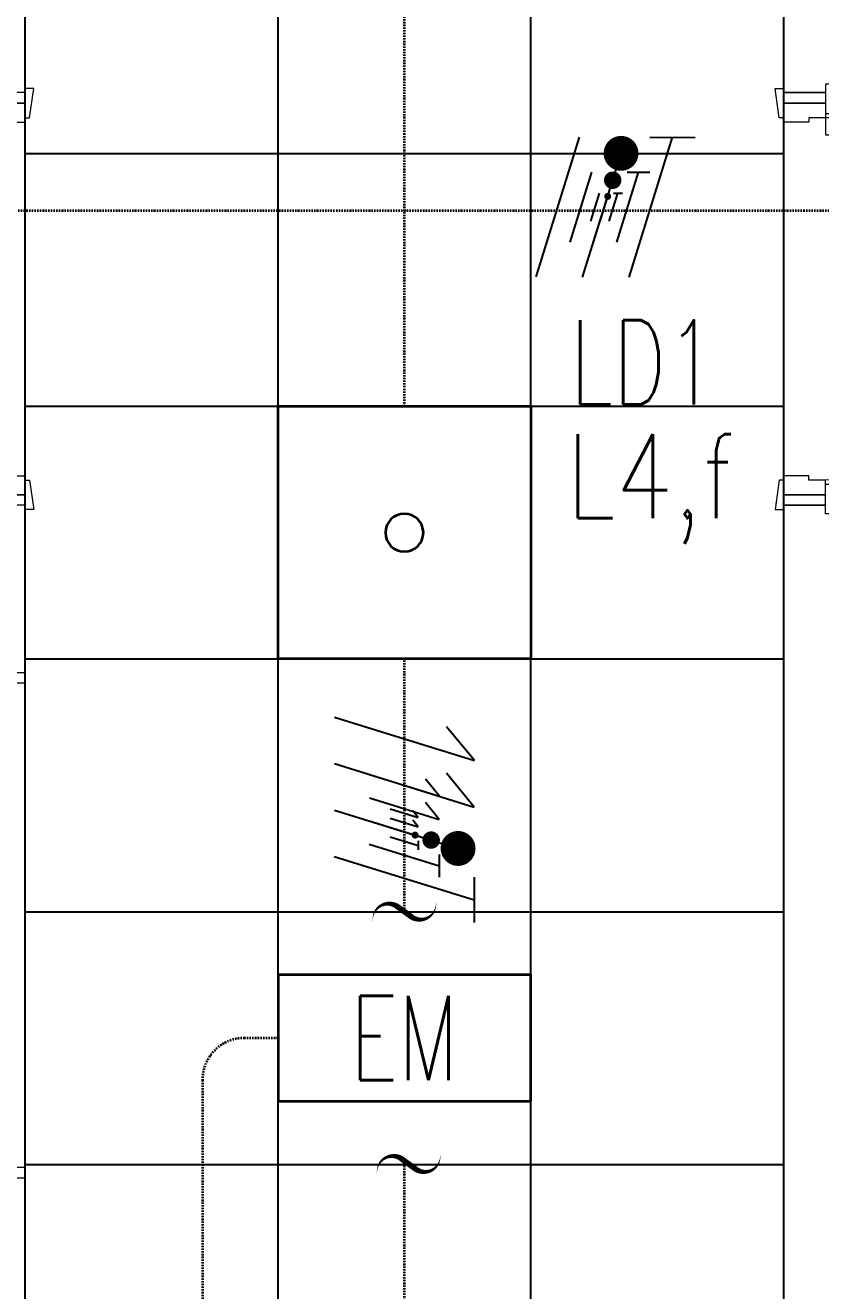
# Model space of a CAD drawing. Extents: x -12260 to 57327, y -29287 to 19916.
# Drawn here: x 43576 to 45464, y 2490 to 5495 of the extents above; entities that cross this region are included whole.
import ezdxf
from ezdxf.enums import TextEntityAlignment as Align

# ---------------------------------------------------------------- set-up
doc = ezdxf.new("R2010")
doc.units = 0
doc.header["$LTSCALE"] = 0.25
doc.linetypes.add('DASHDOT', pattern=[25.4, 12.7, -6.35, 0, -6.35])
for name, color, linetype, lineweight in [('01-First Floor$0$Aluminum', 251, 'Continuous', 5), ('01-First Floor$0$Walls', 251, 'Continuous', 5), ('01-First Floor$0$Wooden Joinery', 251, 'Continuous', 5), ('E-LITE-CIRC', 6, 'Continuous', 25), ('E-LITE-CIRC-NUMB', 6, 'Continuous', 25), ('E-LITE-CLNG', 150, 'Continuous', 35), ('E-LITE-CLNG @ 100', 150, 'Continuous', 35), ('E-LITE-CLNG-CNDT', 6, 'DASHDOT', 35), ('E-LITE-CTRL', 6, 'Continuous', 25), ('E-LITE-IDEN', 6, 'Continuous', 25), ('E-POWR-WIRE', 6, 'Continuous', 25), ('E-POWR-WIRE @ 100', 6, 'Continuous', 25), ('E-POWR-WIRE @ 20', 6, 'Continuous', 25), ('E-POWR-WIRE @ 50', 6, 'Continuous', 25)]:
    doc.layers.add(name, color=color, linetype=linetype, lineweight=lineweight)
doc.layers.add('01-First Floor$0$FALSE CEILING', color=251, linetype='Continuous')
doc.layers.add('E-LIGHTING CONDUIT', color=6, linetype='Continuous')
doc.styles.add('DC_SIMPLEX', font='SIMPLEX.shx', dxfattribs={"width": 0.7})

# ---------------------------------------------------------------- blocks, each defined once
blk = doc.blocks.new('01-First Floor$0$A$C72370EFE')
at = {"layer": '01-First Floor$0$Wooden Joinery'}
for p, q in [((-0.01, -0.03), (-0.01, -0.07)), ((0, -0.03), (-0.01, -0.03)), ((0.04, -0.03), (0.05, -0.03)), ((0.05, -0.03), (0.05, -0.07)), ((-0.01, -0.04), (-0.02, -0.04)), ((-0.01, -0.06), (-0.02, -0.06)), ((0.05, -0.04), (0.06, -0.04)), ((0.05, -0.06), (0.06, -0.06)), ((-0.05, -0.07), (-0.05, -0.16)), ((-0.03, -0.07), (-0.03, -0.16)), ((0, -0.07), (-0.01, -0.07)), ((0.04, -0.07), (0.05, -0.07)), ((0.07, -0.07), (0.07, -0.16)), ((0.09, -0.07), (0.09, -0.16)), ((-0.01, -0.17), (-0.02, -0.17)), ((-0.01, -0.17), (-0.01, -0.19)), ((0.05, -0.17), (0.06, -0.17)), ((0.05, -0.17), (0.05, -0.19)), ((-0.01, -0.19), (-0.02, -0.19)), ((0.05, -0.19), (0.06, -0.19))]:
    blk.add_line(p, q, dxfattribs=at)
for centre, radius, start, end in [((-0.02, -0.07), 0.03, 90, 180), ((-0.02, -0.07), 0.01, 90, 180), ((0.06, -0.07), 0.03, 0, 90), ((0.06, -0.07), 0.01, 0, 90), ((-0.02, -0.16), 0.03, 180, 270), ((-0.02, -0.16), 0.01, 180, 270), ((0.06, -0.16), 0.01, 270, 0), ((0.06, -0.16), 0.03, 270, 0)]:
    blk.add_arc(centre, radius, start, end, dxfattribs=at)
blk = doc.blocks.new('01-First Floor$0$A$C5DAD61B4')
at = {"layer": '01-First Floor$0$Wooden Joinery'}
for points in [[(80, 959.1), (80, 969.1), (10, 979.1), (10, 959.1)], [(940, 959.1), (940, 969.1), (1010, 979.1), (1010, 959.1)], [(70, 859.1), (70, 849.1), (0, 839.1), (0, 859.1)], [(120, 859.1), (120, 0), (80, 0), (80, 859.1)], [(950, 859.1), (950, 849.1), (1020, 839.1), (1020, 859.1)]]:
    blk.add_lwpolyline(points, close=True, dxfattribs=at)
for points in [[(45, 859.1), (45, 959.1), (20, 959.1), (20, 859.1), (45, 859.1)], [(45, 859.1), (80, 859.1), (80, 899.1), (90, 899.1), (90, 959.1), (45, 959.1), (45, 859.1)], [(975, 859.1), (940, 859.1), (940, 899.1), (930, 899.1), (930, 959.1), (975, 959.1), (975, 859.1)], [(975, 859.1), (975, 959.1), (1000, 959.1), (1000, 859.1), (975, 859.1)]]:
    blk.add_lwpolyline(points, dxfattribs=at)
blk.add_arc((80, 859.1), 860, 272.666, 0, dxfattribs=at)
at = {"layer": '01-First Floor$0$Wooden Joinery', "xscale": 999.9999999998854, "yscale": 999.9999999998854, "zscale": 999.9999999998854, "rotation": 180}
blk.add_blockref('01-First Floor$0$A$C72370EFE', (120, 0), dxfattribs=at)
blk = doc.blocks.new('01-First Floor$0$A$C37be4daf')
at = {"layer": '01-First Floor$0$Aluminum'}
for p, q in [((1416, 598.2), (216, 598.2)), ((241, 498.2), (241, 598.2)), ((291, 548.2), (291, 598.2)), ((291, 573.2), (1341, 573.2)), ((1341, 548.2), (1341, 598.2)), ((1391, 498.2), (1391, 598.2)), ((1391, 548.2), (241, 548.2)), ((1416, 498.2), (216, 498.2))]:
    blk.add_line(p, q, dxfattribs=at)
at = {"layer": '01-First Floor$0$Walls'}
for p, q in [((216, 498.2), (216, 598.2)), ((1416, 498.2), (1416, 598.2))]:
    blk.add_line(p, q, dxfattribs=at)
blk = doc.blocks.new('01-First Floor')
at = {"layer": '01-First Floor$0$FALSE CEILING', "linetype": 'Continuous'}
for p, q in [((44176, -210), (44176, 8610)), ((44776, -210), (44776, 8610)), ((43576, 5190), (45376, 5190)), ((43576, 4590), (45376, 4590)), ((43576, 3990), (45376, 3990)), ((43576, 3390), (45376, 3390)), ((43576, 2790), (45376, 2790))]:
    blk.add_line(p, q, dxfattribs=at)
at = {"layer": '01-First Floor$0$FALSE CEILING'}
blk.add_lwpolyline([(45376, -210), (43576, -210), (43576, 8610), (45376, 8610)], close=True, dxfattribs=at)
at = {"layer": '01-First Floor$0$Walls'}
for p, q in [((43576, 5335), (43576, 5635)), ((45376, 5335), (45376, 5635)), ((45476, 5335), (45376, 5335)), ((45376, 2440), (45376, 4355)), ((45476, 4355), (45376, 4355))]:
    blk.add_line(p, q, dxfattribs=at)
at = {"rotation": 90}
blk.add_blockref('01-First Floor$0$A$C37be4daf', (44074.2, 2541.5), dxfattribs=at)
at = {"layer": '01-First Floor$0$Wooden Joinery', "rotation": 270}
blk.add_blockref('01-First Floor$0$A$C5DAD61B4', (42616.9, 5355), dxfattribs=at)
at = {"layer": '01-First Floor$0$Wooden Joinery', "xscale": -1, "rotation": 90}
blk.add_blockref('01-First Floor$0$A$C5DAD61B4', (46335.1, 5355), dxfattribs=at)
blk = doc.blocks.new('CD-CUT')
at = {"linetype": 'Continuous'}
blk.add_lwpolyline([(-30.4, 100, 0, 1.75, 0), (-13.9, 97.3, 1.75, 17.5, -0.545095), (15.4, 21.1, 17.5, 17.5, 0), (-15.4, -21.1, 17.5, 1.75, 0.545095), (13.9, -97.3, 1.75, 0, 0), (30.4, -100, 0, 0, 0)], format="xyseb", dxfattribs=at)
blk = doc.blocks.new('DC_LT-CL-Emergency')
blk.add_lwpolyline([(3, -1.5), (3, 1.5), (-3, 1.5), (-3, -1.5)], close=True)
at = {"style": 'DC_SIMPLEX', "width": 0.7}
blk.add_text('EM', height=2, rotation=360, dxfattribs=at).set_placement((0, 0), align=Align.MIDDLE_CENTER)
at = {"layer": 'E-LITE-CTRL', "style": 'DC_SIMPLEX', "width": 0.7, "flags": 8}
blk.add_attdef('CONTROL', (4.739, -1.5), '', height=2, rotation=360, dxfattribs=at)
blk = doc.blocks.new('*U25')
blk.add_lwpolyline([(-300, 300), (-300, -300), (300, -300), (300, 300)], close=True)
blk.add_circle((0, 0), 45)
at = {"layer": 'E-LITE-CIRC-NUMB', "style": 'DC_SIMPLEX', "width": 0.7, "flags": 8}
blk.add_attdef('CIRCUIT', text='', height=200, rotation=0, dxfattribs=at).set_placement((-473.9, 300), align=Align.RIGHT)
at = {"layer": 'E-LITE-CTRL', "style": 'DC_SIMPLEX', "width": 0.7, "flags": 8}
blk.add_attdef('CONTROL', (1118.9, -935), '', height=200, rotation=360, dxfattribs=at)
at = {"layer": 'E-LITE-IDEN', "style": 'DC_SIMPLEX', "width": 0.7, "flags": 8}
blk.add_attdef('TYPE', (460.4, 457.6), '', height=200, rotation=360, dxfattribs=at)
blk = doc.blocks.new('*U43')
for p, q in [((-1.655, 2.719), (1.665, 1.689)), ((1.665, 1.689), (1.006, 2.491)), ((-1.658, 1.617), (1.663, 0.587)), ((1.663, 0.587), (1.004, 1.389)), ((-1.66, 0.515), (1.66, -0.515)), ((-1.663, -0.587), (1.658, -1.617)), ((1.659, -1.078), (1.657, -2.157))]:
    blk.add_line(p, q)
at = {"const_width": 0.414}
blk.add_lwpolyline([(1.278, -0.19, 1), (1.277, -0.604, 1)], format="xyb", close=True, dxfattribs=at)
blk = doc.blocks.new('*U578')
at = {"layer": 'E-POWR-WIRE @ 100', "xscale": 100, "yscale": 100, "zscale": 100}
blk.add_blockref('*U43', (44475.7, 3579.8), dxfattribs=at)
at = {"layer": 'E-POWR-WIRE @ 20', "xscale": 20, "yscale": 20, "zscale": 20}
blk.add_blockref('*U43', (44475.7, 3579.8), dxfattribs=at)
at = {"layer": 'E-POWR-WIRE @ 50', "xscale": 50, "yscale": 50, "zscale": 50}
blk.add_blockref('*U43', (44475.7, 3579.8), dxfattribs=at)
blk = doc.blocks.new('*U45')
for p, q in [((-1.617, -1.658), (-0.587, 1.663)), ((-0.515, -1.66), (0.515, 1.66)), ((0.587, -1.663), (1.617, 1.658)), ((1.078, 1.659), (2.157, 1.657))]:
    blk.add_line(p, q)
at = {"const_width": 0.414}
blk.add_lwpolyline([(0.19, 1.278, 1), (0.604, 1.277, 1)], format="xyb", close=True, dxfattribs=at)
blk = doc.blocks.new('*U640')
at = {"layer": 'E-POWR-WIRE @ 100', "xscale": 100, "yscale": 100, "zscale": 100}
blk.add_blockref('*U45', (44950.7, 5062.9), dxfattribs=at)
at = {"layer": 'E-POWR-WIRE @ 20', "xscale": 20, "yscale": 20, "zscale": 20}
blk.add_blockref('*U45', (44950.7, 5062.9), dxfattribs=at)
at = {"layer": 'E-POWR-WIRE @ 50', "xscale": 50, "yscale": 50, "zscale": 50}
blk.add_blockref('*U45', (44950.7, 5062.9), dxfattribs=at)

msp = doc.modelspace()

# ---------------------------------------------------------------- linework, layer by layer
at = {"layer": 'E-LITE-CLNG-CNDT'}
for points in [[(44476, 4590), (44476, 6990)], [(44476, 3390), (44476, 3990)], [(44476, 1590), (44476, 2798.3)]]:
    msp.add_lwpolyline(points, dxfattribs=at)
msp.add_lwpolyline([(46222.9, 4940), (46222.9, 4954.2, 0.414214), (46122.9, 5054.2), (43075.9, 5054.2, 0.414214), (42975.9, 4954.2), (42975.9, 4760)], format="xyb", dxfattribs=at)
at = {"layer": 'E-LITE-CLNG-CNDT', "color": 1}
msp.add_lwpolyline([(44176, 3090), (44096.4, 3090, 0.414214), (43996.4, 2990), (43996.4, -1019.3)], format="xyb", dxfattribs=at)

# ---------------------------------------------------------------- block references
at = {"layer": 'E-LIGHTING CONDUIT', "xscale": 0.762, "yscale": 0.762, "zscale": 0.762, "rotation": 270}
for p in [(44476, 3390), (44486.2, 2790.9)]:
    msp.add_blockref('CD-CUT', p, dxfattribs=at)
at = {"layer": 'E-LITE-CLNG'}
ref = msp.add_blockref('*U25', (44476, 4290), dxfattribs=dict(at, xscale=-1))
ref.add_attrib('TYPE', 'LD1', (44869.5, 4594.5), dxfattribs={"layer": 'E-LITE-IDEN', "height": 200, "rotation": 0, "style": 'DC_SIMPLEX', "width": 0.7, "flags": 8})
at = {"layer": 'E-LITE-CLNG @ 100', "xscale": 100, "yscale": 100, "zscale": 100}
msp.add_blockref('DC_LT-CL-Emergency', (44476, 3090), dxfattribs=at)
at = {"layer": 'E-LITE-CLNG-CNDT'}
msp.add_blockref('01-First Floor', (0, 0), dxfattribs=at)
at = {"layer": 'E-POWR-WIRE'}
for name in ['*U640', '*U578']:
    msp.add_blockref(name, (0, 0), dxfattribs=at)

# ---------------------------------------------------------------- texts
at = {"layer": 'E-LITE-CIRC', "style": 'DC_SIMPLEX', "width": 0.8}
msp.add_text('L4,f', height=200, rotation=0, dxfattribs=at).set_placement((44860, 4324, 0))

doc.saveas('drawing.dxf')
